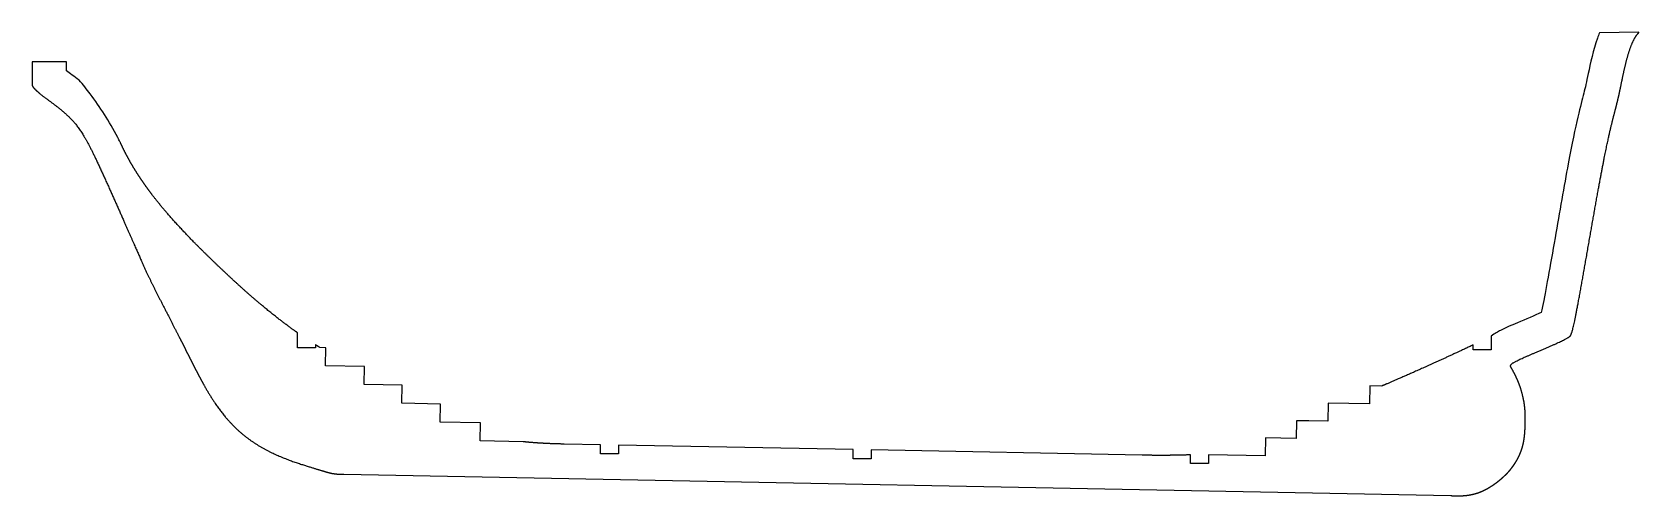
# Model space of a CAD drawing. Header units: millimetres. Extents: x 0 to 267, y 3 to 80.
import ezdxf

# ---------------------------------------------------------------- set-up
doc = ezdxf.new("R2010")
doc.units = ezdxf.units.MM
doc.layers.get('0').update_dxf_attribs({"linetype": 'CONTINUOUS'})

msp = doc.modelspace()

# ---------------------------------------------------------------- linework, layer by layer
for p, q in [((267.31, 79.64), (260.75, 79.52)), ((6.01, 74.69), (0.31, 74.69)), ((0.31, 74.69), (0.31, 70.74)), ((6.01, 73.21), (6.01, 74.69)), ((44.4, 27.13), (44.4, 29.65)), ((47.4, 27.13), (44.4, 27.13)), ((47.4, 27.65), (47.4, 27.13)), ((49.14, 27.16), (48.14, 27.18)), ((49.08, 24.16), (49.14, 27.16)), ((239.77, 26.83), (239.77, 27.62)), ((242.77, 26.83), (239.77, 26.83)), ((242.77, 29.08), (242.77, 26.83)), ((55.55, 24.04), (49.08, 24.16)), ((55.49, 21.04), (55.55, 24.04)), ((61.79, 20.92), (55.49, 21.04)), ((61.73, 17.92), (61.79, 20.92)), ((222.59, 20.83), (222.53, 17.83)), ((224.59, 20.79), (222.59, 20.83)), ((68.19, 17.8), (61.73, 17.92)), ((68.14, 14.8), (68.19, 17.8)), ((215.67, 17.96), (215.61, 14.96)), ((222.53, 17.83), (215.67, 17.96)), ((74.8, 14.67), (68.14, 14.8)), ((74.74, 11.67), (74.8, 14.67)), ((210.4, 15.03), (210.35, 12.06)), ((212.4, 14.99), (210.4, 15.03)), ((215.61, 14.96), (212.45, 15.02)), ((81.89, 11.53), (74.74, 11.67)), ((94.76, 11.02), (88.74, 11.14)), ((94.76, 9.5), (94.76, 11.02)), ((136.76, 10.22), (97.76, 10.97)), ((97.76, 10.97), (97.76, 9.5)), ((205.27, 12.16), (205.21, 9.16)), ((210.35, 12.06), (205.27, 12.16)), ((97.76, 9.5), (94.76, 9.5)), ((136.76, 8.69), (136.76, 10.22)), ((139.76, 8.69), (136.76, 8.69)), ((184.79, 9.29), (139.76, 10.16)), ((139.76, 10.16), (139.76, 8.69)), ((192.78, 7.92), (192.78, 9.35)), ((205.21, 9.16), (195.78, 9.34)), ((195.78, 9.34), (195.78, 7.92)), ((52.12, 6.11), (236.09, 2.57)), ((195.78, 7.92), (192.78, 7.92))]:
    msp.add_line(p, q)
for points, degree, knots in [([(236.09, 2.57), (236.27, 2.56), (236.63, 2.54), (237.15, 2.52), (237.82, 2.53), (238.61, 2.59), (239.36, 2.7), (240.05, 2.86), (240.71, 3.07), (241.33, 3.33), (241.93, 3.62), (242.49, 3.94), (243.04, 4.29), (243.57, 4.66), (244.08, 5.05), (244.56, 5.46), (245.02, 5.87), (245.45, 6.3), (245.84, 6.73), (246.21, 7.19), (246.56, 7.68), (246.89, 8.19), (247.21, 8.75), (247.51, 9.35), (247.77, 10), (247.99, 10.71), (248.17, 11.45), (248.29, 12.22), (248.37, 12.99), (248.41, 13.74), (248.43, 14.45), (248.44, 15.11), (248.44, 15.71), (248.43, 16.27), (248.4, 16.82), (248.34, 17.4), (248.26, 18.01), (248.14, 18.65), (247.98, 19.33), (247.79, 20.02), (247.58, 20.7), (247.33, 21.35), (247.08, 21.96), (246.83, 22.51), (246.58, 22.99), (246.36, 23.4), (246.16, 23.73), (246, 24), (245.96, 24.23), (246.15, 24.49), (246.7, 24.83), (247.63, 25.28), (248.87, 25.83), (250.33, 26.45), (251.83, 27.08), (253.23, 27.69), (254.39, 28.22), (255.21, 28.63), (255.67, 28.9), (255.85, 29.05), (255.92, 29.11), (256, 29.21), (256.12, 29.5), (256.3, 30.1), (256.54, 31.1), (256.83, 32.51), (257.19, 34.35), (257.6, 36.58), (258.06, 39.14), (258.55, 41.94), (259.07, 44.92), (259.6, 47.95), (260.13, 50.96), (260.65, 53.85), (261.15, 56.52), (261.62, 58.93), (262.05, 61.03), (262.43, 62.79), (262.77, 64.25), (263.08, 65.45), (263.34, 66.46), (263.58, 67.37), (263.8, 68.26), (264.02, 69.21), (264.24, 70.26), (264.48, 71.44), (264.74, 72.73), (265.05, 74.09), (265.39, 75.44), (265.77, 76.69), (266.17, 77.76), (266.58, 78.6), (266.96, 79.17), (267.21, 79.45), (267.31, 79.56), (267.32, 79.61), (267.31, 79.63), (267.31, 79.64)], 5, [0, 0, 0, 0, 0, 0, 0.01, 0.02, 0.03, 0.04, 0.05, 0.06, 0.07, 0.08, 0.09, 0.1, 0.11, 0.12, 0.13, 0.14, 0.15, 0.16, 0.17, 0.18, 0.19, 0.2, 0.21, 0.22, 0.23, 0.24, 0.25, 0.26, 0.27, 0.28, 0.29, 0.3, 0.31, 0.32, 0.33, 0.34, 0.35, 0.36, 0.37, 0.38, 0.39, 0.4, 0.41, 0.42, 0.43, 0.44, 0.45, 0.46, 0.47, 0.48, 0.49, 0.5, 0.51, 0.52, 0.53, 0.54, 0.55, 0.56, 0.57, 0.58, 0.59, 0.6, 0.61, 0.62, 0.63, 0.64, 0.65, 0.66, 0.67, 0.68, 0.69, 0.7, 0.71, 0.72, 0.73, 0.74, 0.75, 0.76, 0.77, 0.78, 0.79, 0.8, 0.81, 0.82, 0.83, 0.84, 0.85, 0.86, 0.87, 0.88, 0.89, 0.9, 0.91, 0.92, 0.9230065, 0.9230065, 0.9230065, 0.9230065, 0.9230065, 0.9230065]), ([(260.75, 79.52), (260.64, 79.22), (260.53, 78.92), (260.42, 78.62), (259.75, 76.64), (259.26, 74.43), (258.9, 72.73), (258.61, 71.38), (258.39, 70.4), (258.17, 69.5), (257.9, 68.43), (257.59, 67.31), (257.16, 65.51), (256.73, 63.66), (256.19, 61.06), (255.57, 57.72), (254.9, 54.1), (254.13, 49.66), (253.39, 45.44), (252.58, 40.78), (251.81, 36.52), (251.3, 34.01), (251.23, 33.64), (251.16, 33.32), (251.09, 33.02)], 3, [-0.8761087, -0.8761087, -0.8761087, -0.8761087, -0.8699404, -0.8699404, -0.8699404, -0.829729, -0.829729, -0.829729, -0.7978703, -0.7978703, -0.7978703, -0.7600324, -0.7600324, -0.7600324, -0.7210728, -0.7210728, -0.7210728, -0.6790154, -0.6790154, -0.6790154, -0.6325354, -0.6325354, -0.6325354, -0.6258033, -0.6258033, -0.6258033, -0.6258033]), ([(0.31, 70.74), (0.38, 70.62), (0.56, 70.35), (1, 69.89), (1.89, 69.15), (3.46, 68), (5.25, 66.67), (6.88, 65.21), (8.29, 63.46), (9.6, 61.25), (10.97, 58.44), (12.51, 55.04), (14.17, 51.36), (15.68, 47.93), (17.01, 44.91), (18.13, 42.35), (19.11, 40.15), (20.04, 38.18), (21.01, 36.24), (22.05, 34.2), (23.14, 32.1), (24.05, 30.31), (24.75, 28.93), (25.21, 28.02), (25.41, 27.62)], 5, [0, 0, 0, 0, 0, 0, 0.0285714, 0.0571429, 0.0857143, 0.1142857, 0.1428571, 0.1714286, 0.2, 0.2285714, 0.2571429, 0.2857143, 0.3142857, 0.3428571, 0.3714286, 0.4, 0.4285714, 0.4571429, 0.4857143, 0.5142857, 0.5428571, 0.5656669, 0.5656669, 0.5656669, 0.5656669, 0.5656669, 0.5656669]), ([(14.94, 61.35), (14.81, 61.6), (14.67, 61.85), (14.54, 62.09), (13.01, 64.87), (11.65, 67.13), (9.97, 69.38), (9.4, 70.14), (8.78, 70.9), (8.11, 71.63)], 3, [-0.2212347, -0.2212347, -0.2212347, -0.2212347, -0.2122654, -0.2122654, -0.2122654, -0.1091733, -0.1091733, -0.1091733, -0.0738902, -0.0738902, -0.0738902, -0.0738902]), ([(16.67, 57.96), (16.57, 58.13), (16.19, 58.81), (15.83, 59.49), (15.49, 60.16), (15.17, 60.84), (14.94, 61.35)], 5, [-0.0534235, -0.0534235, -0.0534235, -0.0534235, -0.0534235, -0.0534235, -0.04, 0, 0, 0, 0, 0, 0]), ([(19.25, 53.96), (18.92, 54.42), (18.36, 55.22), (17.83, 56.02), (17.33, 56.82), (16.86, 57.63), (16.67, 57.96)], 5, [-0.11691748, -0.11691748, -0.11691748, -0.11691748, -0.11691748, -0.11691748, -0.08, -0.0534235, -0.0534235, -0.0534235, -0.0534235, -0.0534235, -0.0534235]), ([(44.4, 29.65), (44.09, 29.87), (43.09, 30.58), (41.44, 31.81), (39.21, 33.57), (36.49, 35.88), (33.6, 38.5), (30.84, 41.1), (28.21, 43.67), (25.72, 46.21), (23.4, 48.73), (21.65, 50.78), (20.44, 52.33), (19.66, 53.37), (19.28, 53.92), (19.25, 53.96)], 5, [-0.4977426, -0.4977426, -0.4977426, -0.4977426, -0.4977426, -0.4977426, -0.48, -0.44, -0.4, -0.36, -0.32, -0.28, -0.24, -0.2, -0.16, -0.12, -0.1169175, -0.1169175, -0.1169175, -0.1169175, -0.1169175, -0.1169175]), ([(251.09, 33.02), (250.03, 32.54), (248.52, 31.9), (247.14, 31.31), (246.11, 30.87), (245.19, 30.48), (244.33, 30.04), (243.87, 29.8), (243.42, 29.59), (242.77, 29.08)], 3, [-0.53236213, -0.53236213, -0.53236213, -0.53236213, -0.50375365, -0.50375365, -0.50375365, -0.48230377, -0.48230377, -0.48230377, -0.47094324, -0.47094324, -0.47094324, -0.47094324]), ([(25.41, 27.62), (25.46, 27.52), (25.76, 26.92), (26.07, 26.32), (26.37, 25.71), (26.68, 25.1), (26.94, 24.59)], 5, [0.56566694, 0.56566694, 0.56566694, 0.56566694, 0.56566694, 0.56566694, 0.57142857, 0.59911175, 0.59911175, 0.59911175, 0.59911175, 0.59911175, 0.59911175]), ([(239.77, 27.62), (237.76, 26.67), (234.1, 24.97), (230.88, 23.51), (228.08, 22.28), (225.67, 21.25), (224.59, 20.79)], 5, [-0.9782041, -0.9782041, -0.9782041, -0.9782041, -0.9782041, -0.9782041, -0.9, -0.827206, -0.827206, -0.827206, -0.827206, -0.827206, -0.827206]), ([(26.94, 24.59), (26.95, 24.57), (27.22, 24.03), (27.54, 23.42), (27.85, 22.82), (28.17, 22.21), (28.49, 21.62), (28.53, 21.56)], 5, [0.59911175, 0.59911175, 0.59911175, 0.59911175, 0.59911175, 0.59911175, 0.6, 0.62857143, 0.63215955, 0.63215955, 0.63215955, 0.63215955, 0.63215955, 0.63215955]), ([(28.53, 21.56), (28.78, 21.1), (29.32, 20.13), (30.19, 18.67), (31.45, 16.76), (33.26, 14.56), (35.4, 12.56), (37.8, 10.87), (40.41, 9.5), (43.03, 8.43), (45.41, 7.64), (47.34, 7.07), (48.72, 6.65), (49.64, 6.36), (50.35, 6.21), (51.12, 6.14), (51.76, 6.11), (52.12, 6.11)], 5, [0.6321595, 0.6321595, 0.6321595, 0.6321595, 0.6321595, 0.6321595, 0.6571429, 0.6857143, 0.7142857, 0.7428571, 0.7714286, 0.8, 0.8285714, 0.8571429, 0.8857143, 0.9142857, 0.9428571, 0.9714286, 1, 1, 1, 1, 1, 1]), ([(88.74, 11.14), (87.37, 11.17), (85.86, 11.22), (84.48, 11.29), (83.22, 11.39), (82.07, 11.51), (81.89, 11.53)], 5, [-1, -1, -1, -1, -1, -1, -0.96, -0.95261609, -0.95261609, -0.95261609, -0.95261609, -0.95261609, -0.95261609])]:
    msp.add_open_spline(points, degree=degree, knots=knots)
for points, degree in [([(8.11, 71.63), (7.3, 72.27), (6.57, 72.79), (6.01, 73.21)], 3), ([(48.14, 27.18), (47.99, 27.27), (47.84, 27.37), (47.69, 27.46), (47.55, 27.55), (47.4, 27.65)], 5), ([(212.45, 15.02), (212.44, 15.02), (212.43, 15.01), (212.42, 15), (212.41, 14.99), (212.4, 14.99)], 5), ([(192.78, 9.35), (191.35, 9.29), (189.84, 9.26), (188.25, 9.25), (186.56, 9.26), (184.79, 9.29)], 5)]:
    msp.add_open_spline(points, degree=degree)

doc.saveas('drawing.dxf')
